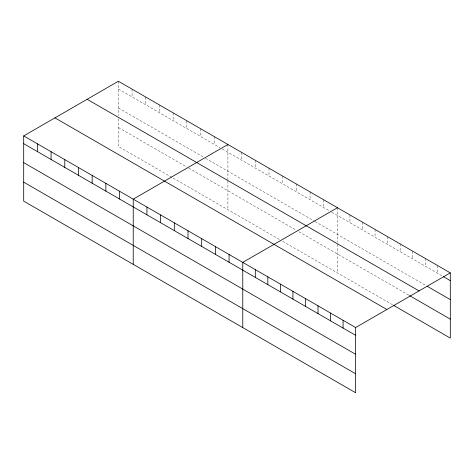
<?xml version="1.0" encoding="UTF-8"?>
<svg xmlns="http://www.w3.org/2000/svg" width="474" height="474" viewBox="0 0 474 474"><rect width="100%" height="100%" fill="white"/><g stroke="black" fill="none" stroke-linecap="round" stroke-linejoin="round"><path stroke-width="0.36" stroke-dasharray="2.37 1.78" d="M118.376 81.244L118.376 115.644M118.376 89.017L219.823 147.586M222.312 149.02L329.353 210.823M331.847 212.263L442.775 276.306M118.376 107.971L203.014 156.841M205.509 158.275L314.416 221.157M315.044 221.518L425.219 285.129M118.376 127.5L186.833 167.026M188.705 168.104L296.368 230.269M298.857 231.703L408.92 295.249M171.902 177.359L118.376 146.46L118.376 117.736M173.146 178.076L279.565 239.524M282.676 241.319L392.62 304.794M437.763 265.641L437.763 273.409M425.219 258.401L425.219 266.169M412.682 251.161L412.682 258.934M400.145 243.92L400.145 251.694M387.602 236.68L387.602 244.454M375.064 229.446L375.064 237.213M362.527 222.205L362.527 229.973M349.984 214.965L349.984 222.733M337.447 207.725L337.447 242.125M337.447 244.217L337.447 272.935M323.754 199.821L323.754 207.588M310.061 191.917L310.061 199.684M296.368 184.007L296.368 191.78M282.676 176.103L282.676 183.876M268.989 168.199L268.989 175.972M255.296 160.295L255.296 168.063M241.604 152.391L241.604 160.159M227.911 144.487L227.911 179.581M227.911 180.979L227.911 209.698M214.218 136.577L214.218 144.351M200.526 128.673L200.526 136.447M186.833 120.769L186.833 128.543M173.146 112.865L173.146 120.639M159.454 104.961L159.454 112.729M145.761 97.057L145.761 104.825M132.068 89.153L132.068 96.921"/><path stroke-width="0.71" d="M23.7 135.908L355.624 327.54L355.624 392.756L23.7 201.118L23.7 135.908L118.376 81.244L450.3 272.882L450.3 338.092L393.87 305.517M227.911 144.487L133.235 199.145L133.235 264.362M337.447 207.725L242.771 262.383L242.771 327.599M355.624 327.54L450.3 272.882M443.403 276.668L450.3 280.649M427.104 286.213L450.3 299.609M87.133 99.285L419.057 290.918M409.548 295.61L450.3 319.138M54.943 117.866L386.867 309.504M23.7 143.675L355.624 335.314M23.7 162.635L355.624 354.268M23.7 182.164L355.624 373.796M343.081 320.3L343.081 328.073M330.544 313.059L330.544 320.833M318.007 305.825L318.007 313.592M305.463 298.584L305.463 306.352M292.926 291.344L292.926 299.112M280.389 284.104L280.389 291.877M267.846 276.863L267.846 284.637M255.308 269.623L255.308 277.397M229.078 254.479L229.078 262.252M215.386 246.575L215.386 254.348M201.693 238.671L201.693 246.439M188 230.767L188 238.535M174.308 222.863L174.308 230.631M160.621 214.953L160.621 222.727M146.928 207.049L146.928 214.823M119.543 191.241L119.543 199.009M105.85 183.337L105.85 191.105M92.157 175.433L92.157 183.201M78.465 167.523L78.465 175.297M64.778 159.619L64.778 167.393M51.085 151.716L51.085 159.489M37.393 143.812L37.393 151.585"/></g></svg>
